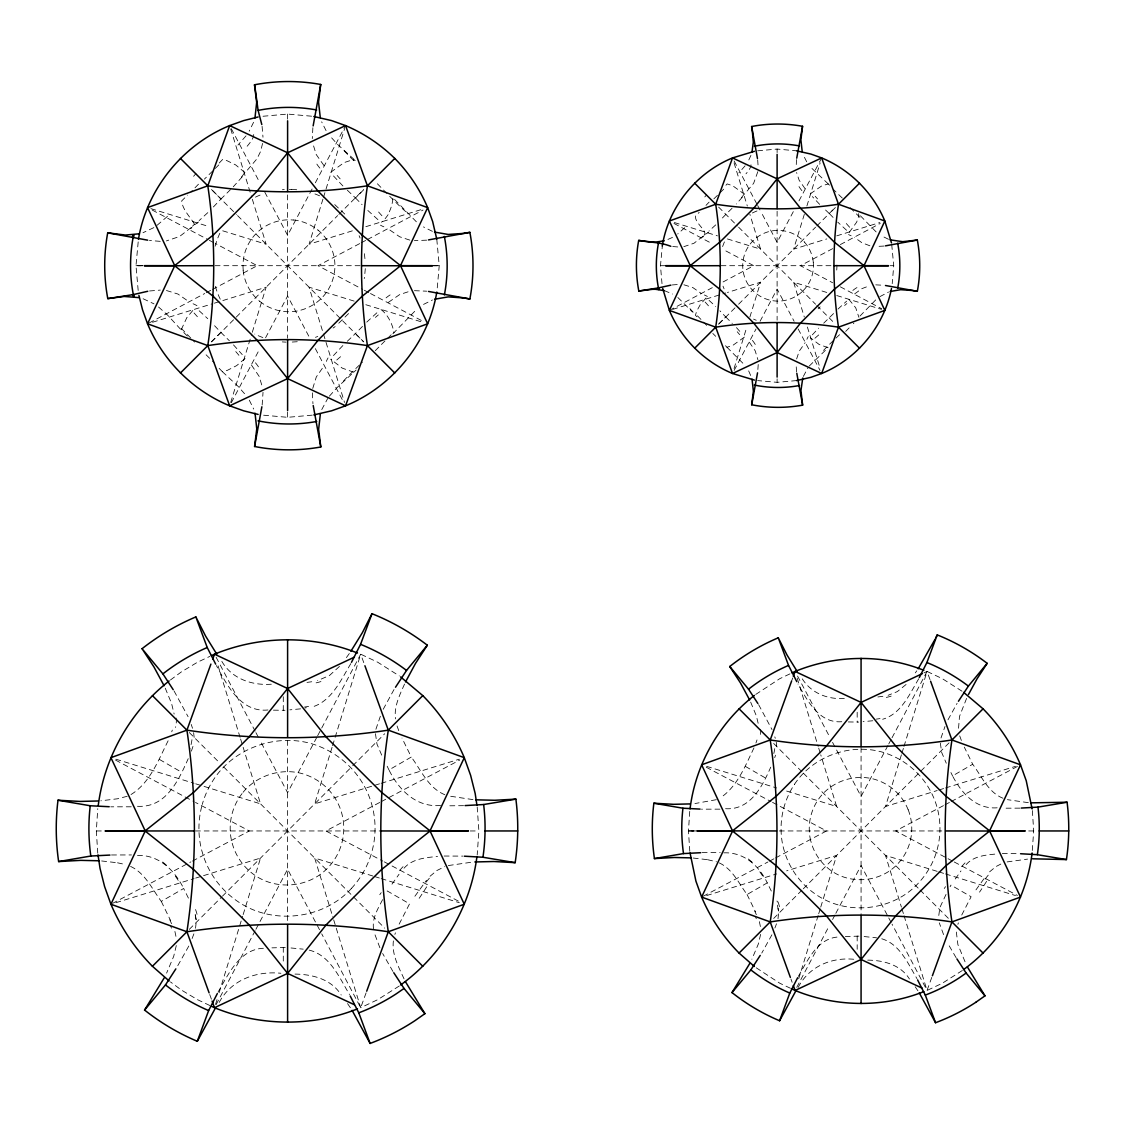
<?xml version="1.0" encoding="UTF-8"?>
<svg xmlns="http://www.w3.org/2000/svg" width="1125" height="1125" viewBox="0 0 1125 1125"><rect width="100%" height="100%" fill="white"/><g stroke="black" fill="none" stroke-linecap="round" stroke-linejoin="round"><path stroke-width="0.75" stroke-dasharray="5 3.75" d="M375.455 733.697L376.973 744.075L382.022 755.902M940.345 743.189L941.723 752.555L946.28 763.228M758.222 364.5L757.73 371.461M312.356 392.85L312.947 403.72M956.348 932.034L957.895 944.62L966.291 964.744M97.762 853.186L96.328 830.953L97.762 808.72M138.178 290.461L135.984 265.697L138.431 239.316M436.795 239.316L439.228 265.697L437.034 290.461M477.197 807.033L478.884 830.953L477.197 854.873M662.006 283.669L660.473 265.697L662.484 244.505M689.794 851.316L688.458 830.953L689.794 810.591M891.717 244.505L893.728 265.697L892.209 283.669M1032.356 810.591L1033.692 830.953L1032.103 852.989M365.302 268.622L364.627 276.075A78.019 78.019 0 0 1 364.247 278.55M393.384 940.922C391.641 954.605 398.784 967.205 404.198 979.214M312.877 127.716L312.286 138.6M796.542 159.553L796.092 167.92M176.302 945.562L173.7 956.348L166.598 973.111M760.627 934.383L758.292 944.114L751.866 959.245M262.167 404.986L263.025 392.33M262.575 143.438L260.536 151.566L257.062 158.681L245.123 172.758L235.659 164.911L226.406 160.411L222.694 159.398L218.18 164.123M757.842 171.661L753.609 183.375L744.427 194.203L732.712 185.752L727.172 183.923L725.484 185.723M312.75 388.434L316.322 376.903L324.07 365.836M375.905 729.281L381.22 713.7M195.553 928.28L196.284 921.277L194.906 912.923L196.214 919.716M777.994 918.788L778.669 912.473L777.417 904.936L778.598 911.053M796.627 358.931L799.186 351.239L805.148 342.731M941.006 737.986L944.986 726.469M187.312 336.009L181.406 330.159L181.884 328.331L186.834 317.63L195.075 307.8M192.966 746.395L191.405 751.12M230.695 402.469L251.761 333.97M252.281 332.297L266.147 287.184L221.048 301.106M322.945 199.111L309.066 244.223L352.491 230.808M323.452 197.438L344.531 128.925M215.536 1004.386L217.069 999.394M219.108 992.742L242.634 916.256M243.155 914.583L260.536 858.052L202.359 876.009M332.072 747.309L314.677 803.855L379.505 783.83M332.578 745.65L334.631 738.998M335.137 737.339L360.703 654.188L377.677 662.203L399.277 675.914M734.062 368.508L746.817 327.023M749.883 317.067L760.598 282.22L727.425 292.472M804.319 214.341L793.603 249.173L826.777 238.936M806.878 206.044L820.139 162.9M798.694 978.792L818.184 915.427M818.705 913.767L820.237 908.761M820.744 907.087L836.648 855.408L786.642 870.848M901.406 754.805L885.502 806.498L937.181 790.537M901.913 753.145L903.459 748.139M903.966 746.466L927.042 671.442L942.356 678.67L962.339 691.411M775.505 755.198L774.717 757.645M171.745 731.784L172.294 730.097M757.013 739.941L755.944 743.006M394.875 934.425L395.423 932.822M957.881 924.328L958.373 922.88M193.894 933.848L192.122 938.489M366.103 992.841L360.703 1007.705L321.722 933.863M791.55 681.23L792.731 677.967M776.503 923.808L774.9 927.998M931.781 977.4L927.042 990.464L892.027 924.131M253.575 122.287L249.202 131.175M750.923 155.377L748.589 160.467M321.75 409.598L327.684 398.489M803.362 376.383L807.933 367.847M753.975 747.9C745.341 765.605 737.466 786.445 720.408 797.808M168.117 740.798C158.372 760.078 149.808 783.548 130.219 795.009M137.475 806.302C166.008 807.905 178.369 780.694 188.227 758.672M725.583 808.706C750.502 810.253 762.216 786.473 770.723 767.18M404.536 684.07C399.698 695.011 393.862 706.556 395.466 718.889M966.586 698.4L959.498 716.4L958.416 729.816M383.217 709.284L394.003 689.555M188.803 946.041L176.723 967.556M771.905 934.805L761.78 953.058M399.15 924.145L409.556 903.839L387.211 890.944L386.269 892.744M947.981 719.831L957.094 703.35M961.734 915.061L971.114 896.737L950.948 885.094L950.119 886.711M218.025 992.18C228.614 973.927 240.131 948.009 265.106 948.248M798.286 976.444C807.75 960.427 817.538 937.589 839.32 936.928M918.731 678.769C909.577 693.998 901.223 713.953 882.647 719.269M350.845 663.609C340.805 680.02 331.678 701.55 311.512 707.189M312.089 188.972L287.606 235.336L263.123 188.972M315.352 182.784L345.558 125.592M231.3 402.722L259.861 348.623M265.57 337.795L287.606 296.058L309.642 337.795M316.842 737.269L287.606 792.647L259.988 740.348M317.658 735.722L320.906 729.577M321.722 728.03L360.703 654.188L364.908 665.747M216.127 1004.625L255.122 930.783M255.938 929.25L287.606 869.245L320.906 932.33M793.308 211.641L777.108 242.353L760.894 211.641M798.989 200.897L821.672 157.922M734.147 370.406L756.028 328.964M760.078 321.286L777.108 289.055L794.123 321.286M887.948 745.481L861.075 796.388L835.833 748.561M888.764 743.934L891.211 739.308M892.027 737.761L927.042 671.442L930.6 681.23M796.739 987.384L829.308 925.678M832.57 919.505L835.017 914.878M835.833 913.331L861.075 865.519L887.948 916.425M946.027 894.417L939.853 907.608L938.461 917.986M382.612 899.634C377.972 908.662 371.995 918.197 373.5 928.814M798.145 987.441C809.016 966.375 831.727 956.784 855.014 959.386M391.992 884.166L399.037 874.266M414.9 896.245L426.487 880.312M955.28 878.977L960.975 870.947M975.952 889.875L985.584 876.516M219.192 1002.445C231.145 979.875 256.092 970.791 280.898 973.266M349.327 653.527L346.106 657.998M915.328 672.877L916.777 670.837M794.531 784.237C814.233 754.256 855.633 741.178 888.989 754.383A80.395 80.395 0 0 1 906.441 763.777A79.65 79.65 0 0 1 934.284 799.102A79.636 79.636 0 0 1 918.619 882.872C893.812 910.336 848.939 915.919 817.959 895.823A79.692 79.692 0 0 1 795.994 875.011A80.761 80.761 0 0 1 784.87 852.933L783.492 848.166A78.075 78.075 0 0 1 781.692 838.814A79.987 79.987 0 0 1 794.545 784.252M246.023 135.844L237.966 145.027M745.116 165.811L738.914 172.884M242.255 176.794L233.255 186.806M742.219 197.311L736.312 203.977M329.386 396.169L337.542 387.127L356.105 370.041M809.241 366.061L828.098 347.681L819.155 344.489L810.253 337.655M333.45 355.57L342.872 345.544M812.362 334.828L818.55 328.163M348.553 313.566L336.136 325.8M339.469 666.422L329.484 675.506L317.559 680.625M392.892 333.773L416.447 309.53M860.006 316.055L876.206 299.405M382.388 221.316L381.502 222.244M194.442 224.227C191.109 217.828 182.489 210.066 181.687 200.911L187.552 195.117M725.878 214.369L720 220.514M194.105 224.564L192.487 226.237M705.994 205.369L709.116 202.106M906.075 684.492L897.342 691.608L888.117 695.292M213.384 206.958L221.006 198.97L210.375 188.311M849.319 232.27L856.659 222.159L858.98 215.241L858.277 213.581M362.475 326.419L356.358 332.648M833.555 313.566L823.008 323.859M703.927 235.35C708.778 231.652 693.9 222.75 695.63 215.859L699.202 212.344M351.38 888.497C323.859 918.9 274.177 925.116 239.822 902.841A88.312 88.312 0 0 1 215.494 879.764A89.494 89.494 0 0 1 203.161 855.309L201.642 850.036A86.513 86.513 0 0 1 199.645 839.672A88.369 88.369 0 0 1 202.247 804.473M404.03 868.219C412.369 858.656 425.827 857.602 437.555 856.462M966.136 864.591C973.673 855.956 985.809 855 996.398 853.973M347.288 341.297L356.175 332.831M167.498 216.338L156.136 226.111M684.703 227.728L677.742 233.958M230.498 189.605L221.302 198.689M211.5 341.887L337.627 215.62M338.878 214.383L363.712 189.506M719.086 323.775L737.395 305.452M738.619 304.228L815.583 227.18M816.806 225.956L835.116 207.633M189.281 929.377L221.231 897.398M222.455 896.175L351.534 766.955M352.758 765.731L384.708 733.753M773.662 918.464L802.069 890.016M803.306 888.792L949.725 742.205M211.373 341.789L220.837 332.339L213.286 324.366M347.344 190.223L355.486 197.958L363.783 189.675M718.453 324.225L725.738 316.955L719.93 310.837M835.397 207.534L829.322 213.595L823.064 207.647M430.045 876.248L436.908 870.511L444.755 866.644M989.606 871.833L995.808 866.658L1001.756 863.578M366.736 322.13L377.958 311.794M732.052 208.28L726.103 214.158M837.97 309.108L846.605 301.163M245.067 358.538L236.63 365.639L227.166 370.434L222.398 371.7L218.18 367.327M744.384 337.106L732.684 345.459L726.947 347.245L725.358 345.586M207.802 212.653L199.153 220.57M715.711 224.887L709.059 230.991M705.923 298.083L700.312 304.566L696.67 311.217L695.419 315.295L698.091 317.911M191.306 227.419L179.564 236.503L166.373 240.933M703.013 236.25L693.998 243.239L683.845 246.656M818.1 308.841L820.167 306.83M330.736 172.28L344.053 162.605L353.081 159.652L355.247 160.566M810.281 193.838L821.995 185.738L828.295 183.98L829.983 185.681M388.434 302.33L399.698 294.567L409.823 291.234M854.663 293.878L861.933 288.633L869.892 285.595M170.452 679.978L181.434 671.85L197.536 662.203L209.883 656.381M755.733 694.434L779.794 678.67L790.509 673.608M399.277 985.992L377.677 999.689L360.703 1007.705L332.578 916.256M962.339 970.495L942.356 983.236L927.042 990.464L903.966 915.427M333.127 328.036L335.152 326.588M381.009 309.544C387.619 314.409 392.681 324.07 393.933 332.775M848.953 299.419L855.717 307.772L858.881 317.292M879.877 296.648L888.525 292.064M153.858 227.616L143.016 232.706M423.534 304.411L432.45 299.981M130.57 866.405C145.28 873.225 152.086 889.073 161.283 901.392L183.656 888.483L188.522 898.341M440.592 805.472C416.433 807.68 398.897 790.088 388.969 769.936L411.3 757.055L402.005 738.056M719.353 862.945C732.628 869.105 738.773 883.392 747.07 894.516L767.264 882.872L771.666 891.759M997.158 807.806C975.98 809.423 961.481 793.125 952.552 775.884L972.703 764.255L964.308 747.127M149.105 322.988L204.722 293.527M206.269 292.711L210.895 290.25M212.442 289.434L257.245 265.697L215.536 243.605M359.677 243.605L317.967 265.697L362.77 289.434M361.223 242.789L365.864 240.328M367.411 239.512L423.028 210.052M669.375 310.402L712.322 287.648M723.066 281.953L753.75 265.697L723.066 249.455M832.669 248.639L800.452 265.697L832.669 282.769M840.347 244.575L880.228 223.453M112.472 903.431L190.884 861.891M192.417 861.089L249.3 830.953L195.497 802.448M379.73 802.448L325.912 830.953L382.795 861.089M381.262 801.633L459.675 760.092M703.181 896.273L767.925 861.975M769.472 861.159L774.098 858.712M775.631 857.897L826.509 830.953L778.725 805.641M943.439 805.641L895.641 830.953L946.519 857.897M944.972 804.825L949.598 802.364M951.145 801.548L1017.436 766.434M672.483 237.417L665.873 240.328M923.906 672.905L927.042 671.442M127.209 796.289L117.534 798.778L100.87 800.803M716.33 799.678L694.941 803.545M365.85 226.687L424.322 208.631M152.564 322.256L212.695 303.694M214.369 303.173L219.389 301.627M836.733 235.856L879.862 222.539M672.694 309.375L725.766 292.978M381.164 783.323L459.295 759.192M115.917 902.7L194.048 878.583M195.708 878.062L200.7 876.53M938.841 790.031L943.847 788.484M945.506 787.964L1015.523 766.35M706.641 895.556L776.644 873.928M448.327 865.547L472.106 862.144M1007.114 861.919L1027.575 859.106M263.011 116.255L287.606 114.075L312.202 116.255M757.645 150.82L777.108 149.062L796.556 150.82M312.202 415.153L287.606 417.319L263.011 415.153M796.556 380.587L777.108 382.331L757.645 380.587M311.752 681.75L306.998 682.397M882.858 696.305L877.078 697.064M149.541 290.981L160.298 290.095M672.272 284.948L677.784 284.484M426.67 240.159L414.366 240.666M884.067 246.052L875.728 246.502M273.445 710.156L284.962 710.311M848.292 721.941L858.684 722.081M300.586 708.848L289.87 709.847M872.789 720.759L863.114 721.659M297.253 341.719L289.772 342.197M111.502 854.972L131.484 854.944M702.155 852.623L720.183 852.609M414.408 290.672L426.698 291.192M131.245 806.794L110.77 806.822M463.57 805.669L447.117 805.823M719.972 809.156L701.494 809.184M1019.869 808.144L1003.064 808.2M285.272 947.503L271.955 947.855M858.966 936.141L845.339 936.52M444.108 856.041L462.811 856.111M1002.319 853.594L1019.18 853.65M875.756 284.85L884.095 285.3M142.72 265.711L135.984 265.697L142.72 265.697M432.506 265.711L439.228 265.697L432.506 265.697M660.473 265.697L665.719 265.697M893.728 265.697L890.283 265.697M96.328 830.953L103.303 830.967M470.166 830.967L478.884 830.953M688.458 830.953L696.923 830.939L688.458 830.953L695.447 830.953M1033.692 830.953L1026.703 830.953M135.984 265.697L143.016 265.697M215.072 265.697L360.155 265.697M433.955 265.697L439.228 265.697M720.928 265.697L833.273 265.697M195.413 830.953L379.8 830.953M779.33 830.953L942.82 830.953M160.214 241.355L149.456 240.469M271.322 684.211C251.747 685.659 231.455 678.67 221.484 660.769M844.327 698.442C827.227 699.722 810.084 692.677 801.408 677.377M677.728 246.952L672.202 246.488M267.961 709.987C240.905 712.702 227.264 685.477 216.366 665.522M841.767 721.716C819.028 723.502 807.539 700.692 797.977 684.014M282.291 341.902L286.031 342.141M291.741 189.309L297.956 189.844M693.253 858.037L707.273 859.655M101.644 860.962L117.183 862.748M1028.334 802.673L1007.409 799.664M472.95 799.608L448.58 795.966M864.155 936.562L876.586 937.814M291.023 947.981L303.23 949.148M867.741 960.131C883.561 960.286 900.605 964.73 909.45 979.003M295.003 974.095C312.525 974.278 331.411 979.2 341.212 995.006M723.797 852.848C743.611 851.906 759.08 865.575 767.264 882.872M137.489 855.394C158.766 854.705 174.713 870.216 183.656 888.483M683.902 284.794L692.705 287.494L701.156 293.358M166.458 290.517L177.905 294.033L188.887 301.655M707.597 859.697L716.47 861.806M117.534 862.805L125.817 864.633M353.897 372.277L342.267 368.128L330.708 359.255M409.795 240.103L399.642 236.77L388.364 229.008M309.192 950.119C330.159 955.266 339.413 977.723 349.523 994.584M869.85 245.77L861.891 242.733L854.606 237.473M881.761 938.77C899.887 944.156 908.016 963.675 916.945 978.623M664.383 290.644L672.581 294.033M674.353 222.539L717.469 235.856M727.425 238.936L760.598 249.173L749.883 214.341M826.777 292.472L793.603 282.22L804.319 317.067M836.733 295.538L881.522 309.375M150.905 208.631L209.362 226.687M222.722 230.808L266.147 244.223L252.281 199.111M354.164 301.106L309.066 287.184L322.945 332.297M365.85 304.72L422.648 322.256M706.641 766.35L776.644 787.964M786.642 791.058L836.648 806.498L820.744 754.805M937.181 871.355L885.502 855.408L901.406 907.087M938.841 871.875L943.847 873.422M945.506 873.928L1015.523 895.556M115.917 759.192L194.048 783.323M195.708 783.83L260.536 803.855L243.155 747.309M372.853 876.009L314.677 858.052L332.072 914.583M374.527 876.53L379.505 878.062M381.164 878.583L459.295 902.7M143.128 298.744L153.984 303.848M888.483 239.273L881.606 235.87M432.408 231.342L423.478 226.913M1002.966 798.244C988.073 792.225 981.703 776.334 972.703 764.255M444.839 794.714C428.33 788.048 421.284 770.414 411.3 757.055M790.509 988.298L779.794 983.236L755.733 967.472M209.883 1005.525L197.536 999.689L181.434 990.056L170.452 981.928M840.347 286.833L881.761 308.77M673.973 223.453L712.322 243.759M364.317 290.25L368.958 292.711M370.491 293.527L423.028 321.342M152.198 210.052L207.816 239.512M209.348 240.328L213.989 242.789M948.052 858.712L952.678 861.159M954.225 861.975L1017.436 895.458M706.261 767.25L771.005 801.548M772.552 802.364L777.178 804.825M384.342 861.891L459.675 901.8M115.537 760.092L193.95 801.633M745.495 766.462L765.689 778.12M159.539 759.502L181.913 772.411M334.73 204.595L347.414 216.562M677.841 297.492L692.48 311.991M158.569 307.027L167.386 314.887L181.406 330.159M846.562 230.259L837.745 222.131M377.916 219.628L367.833 210.445M709.087 300.403L715.683 306.464M199.195 310.809L207.759 318.684M748.392 858.98L753.145 863.072M162.745 862.017L168.005 866.545M876.15 231.933L860.231 215.62M416.377 221.808L393.131 197.958M828.295 183.98L810.619 167.175M354.164 159.469L337.5 144.352L329.288 135.253M726.947 347.245L745.2 365.555M222.398 371.7L238.163 386.452L246.136 395.508M819.647 204.356L812.348 196.608M342.914 185.963L333.436 175.894M725.794 317.011L732.319 323.452M220.837 332.339L229.388 340.777M718.608 207.084L737.395 225.956M738.619 227.18L815.583 304.228M816.806 305.452L835.298 324.014M773.662 743.442L802.069 771.877M803.306 773.114L918.844 888.792M920.081 890.016L949.725 919.702M211.5 189.506L236.348 214.383M237.586 215.62L363.712 341.887L355.387 333.619M189.281 732.516L218.77 762.033M223.678 766.955L384.708 928.153M829.575 213.848L834.384 218.742M355.486 197.958L362.067 204.652M233.48 344.883L242.255 354.6M736.453 327.628L742.219 334.083M805.078 188.691L799.13 180.197L796.57 172.505M323.986 165.586L316.238 154.547L312.68 143.002M749.32 342.183L755.184 350.789L757.898 359.705M251.494 365.119L259.116 376.313L262.645 387.914M915.173 986.752L917.93 990.802M347.541 1003.584L350.606 1008.084M759.825 871.805L763.411 877.148M175.416 876.22L179.395 882.141M758.616 704.63L772.017 729.605M174.066 690.975L188.086 716.709M956.123 957.727L947.7 943.256M392.934 971.437L382.641 953.508M806.695 161.803L803.292 155.039M326.067 130.641L321.652 121.838M249.314 400.177L253.688 409.05M734.147 160.988L756.844 203.977M757.645 205.509L760.078 210.108M798.173 328.964L820.055 370.406M797.555 676.069L829.308 736.228M832.57 742.387L835.017 747.028M888.764 917.958L891.211 922.584M231.3 128.686L259.861 182.784M315.352 348.623L343.927 402.722M216.127 657.267L255.122 731.109M255.938 732.656L259.186 738.802M748.659 370.898L751.57 377.592M950.92 772.552L952.552 775.884M387.169 766.237L388.969 769.936M747.07 894.516L755.452 911.784M161.283 901.392L170.564 920.531M750.67 702.127L756.352 715.866L758.672 725.442M165.262 688.205L171.562 703.42L174.136 714.038M379.884 947.742L374.245 932.752M943.566 934.594L939.262 922.823M961.369 740.447L959.709 735.862M398.742 730.659L396.914 725.583M191.208 724.416L192.53 728.283M790.959 979.045L792.141 982.308M209.714 994.5L211.514 999.45M774.802 736.847L775.28 738.309M807.384 327.023L820.139 368.508M734.062 162.9L747.323 206.044M901.913 908.761L903.459 913.767M797.161 678.108L818.184 746.466M818.705 748.139L820.237 753.145M323.452 333.97L344.531 402.469M230.695 128.925L251.761 197.438M218.081 665.831L240.075 737.339M240.595 738.998L242.634 745.65M759.375 921.656L760.584 927.45M174.909 931.458L176.259 937.884M776.264 742.233L776.742 746.522M193.627 732.642L194.147 737.395M262.083 126.338L262.983 137.208M364.373 253.688L365.217 261.141M796.598 371.869L796.106 364.908M757.673 159.877L758.166 166.866M861.075 747.45L861.075 914.442M857.18 712.252L857.18 722.236M857.18 935.972L857.18 949.275M777.108 149.062L777.108 152.578M777.108 211.261L777.108 320.147M777.108 378.83L777.108 382.331M287.606 114.075L287.606 119.348M287.606 194.92L287.606 338.245M287.606 412.059L287.606 417.319M287.606 740.503L287.606 923.147M283.289 696.727L283.289 710.48M283.289 947.32L283.289 962.803M399.741 870.398A41.47 10.617 -65 0 1 405.07 864.788M381.22 892.659A58.598 1.659 -54.5 0 1 379.772 894.712M195.553 909.562A40.078 10.842 52.7 0 1 197.227 915.202M191.939 739.688A65.011 17.986 -53.8 0 1 189.759 749.152M306.352 707.766A41.948 7.228 0.2 0 1 305.072 707.948M308.587 706.416A41.428 9.014 2.6 0 1 304.495 707.02M426.698 886.809A72.562 10.969 -52.8 0 1 418.852 898.777M426.15 882.127A50.287 12.248 -63.7 0 1 429.595 877.978M320.934 681.539A50.414 13.823 5.9 0 1 315.352 683.016M176.119 718.031A68.78 21.755 -49.9 0 1 175.556 727.453M169.791 919.8A51.173 8.986 58.8 0 1 171.548 923.709M170.662 926.156A49.092 10.758 56.7 0 1 171.478 928.167M351.366 888.483A88.256 88.256 0 0 0 368.789 795.642A88.27 88.27 0 0 0 337.866 756.534A89.086 89.086 0 0 0 318.544 746.1C281.573 731.475 235.702 745.973 213.863 779.189A89.086 89.086 0 0 0 202.233 804.473M961.72 866.644A37.561 9.619 -65 0 1 967.331 860.836M945.562 886.641A52.875 1.491 -54.5 0 1 944.255 888.497M778.008 901.898A36.169 9.787 52.7 0 1 779.513 906.975M776.981 900.998A38.306 6.82 58.2 0 1 777.389 901.997M774.731 748.617A57.389 15.792 -53.9 0 1 772.552 757.716M880.003 718.566A37.392 8.142 2.6 0 1 876.319 719.114M908.184 809.747A51.356 51.356 0 0 1 895.57 866.025C879.188 881.761 851.934 884.236 832.908 871.861A51.652 51.652 0 0 1 810.816 841.036M908.17 809.761A51.511 51.511 0 0 0 879.033 780.848C857.588 772.2 830.841 780.595 818.072 799.847A51.384 51.384 0 0 0 810.773 841.05M986.597 881.353A65.489 9.9 -52.8 0 1 979.523 892.153M985.134 879.103A45.408 10.448 -62.9 0 1 988.945 874.336M891.155 696.122A45.492 12.473 5.9 0 1 886.106 697.458M760.528 729.436A62.058 19.631 -49.9 0 1 759.952 737.55M754.748 911.137A46.181 8.1 58.8 0 1 756.338 914.667M755.536 916.875A44.297 9.703 56.7 0 1 756.281 918.689M752.386 340.383A54 12.445 30.6 0 1 755.677 345.262M737.227 331.762A45.366 9.436 38.5 0 1 739.645 334.631M704.377 295.003A45.577 12.445 58 0 1 707.372 296.48M705.15 302.077A53.775 8.17 54.8 0 1 709.242 306.745M703.491 236.377A53.831 10.42 -57.4 0 1 702.562 237.262M708.609 232.102A45.998 12.094 -57.2 0 1 705.516 234.197M801.858 291.938A35.775 35.775 0 0 1 781.552 300.938A35.381 35.381 0 0 1 744.23 255.488A35.381 35.381 0 0 1 800.536 238.402A33.933 33.933 0 0 1 804.333 241.959M813.248 262.294A35.156 35.156 0 0 1 801.83 291.909M804.319 241.973A35.761 35.761 0 0 1 813.305 262.28M743.808 194.498A46.153 11.405 -35.1 0 1 741.53 197.606M801.9 190.631A54.506 12.727 29.2 0 1 798.525 185.667M817.523 198.886A45.141 9.394 37.3 0 1 815.217 196.27M851.133 235.758A45.295 12.206 57.1 0 1 848.545 234.534M849.642 227.264A54.352 7.538 53.6 0 1 845.283 222.328M852.848 290.433A54.548 12.544 -59.8 0 1 857.967 287.086M844.65 305.494A44.423 9.45 -52.4 0 1 846.886 303.567M806.906 339.314A45.309 12.333 -31.8 0 1 808.214 336.656M814.936 338.231A54.337 7.847 -35.3 0 1 819.858 333.984M689.977 308.658A52.72 2.348 49.9 0 1 693.169 312.202M697.458 315.844A33.286 1.378 46.9 0 1 706.683 325.364M712.8 333.45A34.734 0.731 44.6 0 1 715.697 336.319M823.5 350.423A33.975 1.828 -42.7 0 1 841.233 333.155M845.691 331.383A36.042 0.984 -45.4 0 1 849.136 327.895M853.341 323.705A36.042 0.984 -45.4 0 1 853.903 323.128M859.978 217.35A34.144 2.067 46.6 0 1 847.786 205.2M842.316 198.098A34.819 1.069 43.7 0 1 833.273 189.337M750.994 164.784A58.12 9.984 -34.7 0 1 745.988 173.798M723.67 189.183A33.525 1.828 -43.8 0 1 713.377 199.294M706.627 194.822A58.388 0.984 -48.8 0 1 704.784 196.917M722.616 246.572A58.598 58.598 0 0 1 725.372 239.92M752.386 212.963A58.598 58.598 0 0 1 757.687 210.698M724.092 288.844A60.131 60.131 0 0 1 723.009 286.158M756.239 320.259A59.934 59.934 0 0 1 753.595 319.12M836.916 265.064A56.32 56.32 0 0 1 836.677 270.816M255.473 362.798A70.2 16.186 30.6 0 1 259.748 369.141M235.772 351.591A58.978 12.277 38.5 0 1 238.922 355.317M193.078 303.792A59.245 16.172 58 0 1 196.959 305.705M194.062 312.989A69.919 10.631 54.8 0 1 199.392 319.05M191.911 227.588A69.975 13.542 -57.4 0 1 190.716 228.741M198.562 222.019A59.794 15.722 -57.2 0 1 194.541 224.733M243.225 270.211A45.844 45.844 0 0 1 293.386 220.05M243.112 270.225A46.842 46.842 0 0 0 253.35 294.933A44.198 44.198 0 0 0 259.706 301.303M259.72 301.289A46.688 46.688 0 0 0 284.4 311.527A44.128 44.128 0 0 0 293.4 311.541A46.772 46.772 0 0 0 318.094 301.289A44.142 44.142 0 0 0 324.478 294.947A46.659 46.659 0 0 0 334.688 270.253A44.17 44.17 0 0 0 334.702 261.253A46.744 46.744 0 0 0 324.464 236.559A44.114 44.114 0 0 0 318.108 230.175M293.386 219.952A46.884 46.884 0 0 1 318.094 230.189M244.336 173.138A59.991 14.822 -35.1 0 1 241.369 177.173M319.852 168.103A70.847 16.552 29.2 0 1 315.464 161.662M340.158 178.833A58.683 12.22 37.3 0 1 337.148 175.444M383.85 226.786A58.88 15.862 57.1 0 1 380.489 225.183M381.923 215.733A70.664 9.787 53.6 0 1 376.242 209.32M386.086 297.858A70.917 16.312 -59.8 0 1 392.737 293.498M375.412 317.419A57.755 12.291 -52.4 0 1 378.323 314.93M326.348 361.406A58.908 16.031 -31.8 0 1 328.05 357.933M336.783 359.986A70.636 10.209 -35.3 0 1 343.181 354.473M181.209 328.317A43.087 1.336 46.8 0 1 194.611 342.084M206.1 354.797A44.339 0.942 44.6 0 1 214.594 363.234M343.505 381.009A43.706 1.448 -43.1 0 1 362.503 362.095M375.272 350.705A45.169 1.238 -45.4 0 1 391.345 334.631M392.906 198.591A64.322 48.727 36.8 0 1 387.886 214.58M405.998 211.697A43.636 1.294 46 0 1 375.272 181.575M353.756 160.692A44.55 1.378 43.7 0 1 341.761 148.12M253.673 134.508A75.558 12.98 -34.7 0 1 247.148 146.236M218.798 164.897A43.158 1.505 -44.1 0 1 204.37 179.128M198.478 184.191A44.058 0.745 -46.2 0 1 190.744 192.206M195.989 173.545A75.895 1.28 -48.8 0 1 193.598 176.287M215.142 246.206A76.191 76.191 0 0 1 221.203 230.512M255.488 197.128A76.191 76.191 0 0 1 262.378 194.189M282.403 189.731A76.191 76.191 0 0 1 284.259 189.591M289.238 189.464A76.191 76.191 0 0 1 291.727 189.52M220.247 299.194A78.3 78.3 0 0 1 215.002 285.131M262.828 337.528A78.047 78.047 0 0 1 254.784 334.069M317.784 336.431A78.384 78.384 0 0 1 315.45 337.345M359.114 235.716A78.328 78.328 0 0 1 360.07 238.036M314.958 193.95A78.412 78.412 0 0 1 319.613 195.82M388.097 214.678A87.23 66.614 18.4 0 1 382.697 221.513M242.058 793.575L239.948 796.486A56.939 56.939 0 0 0 231.877 842.147L232.875 845.536A57.262 57.262 0 0 0 256.387 876.305C277.509 889.987 307.645 887.245 325.842 869.822A56.911 56.911 0 0 0 339.806 807.469A57.08 57.08 0 0 0 307.519 775.434C284.864 766.322 256.88 774.267 242.058 793.575"/><path stroke-width="1.5" d="M209.109 992.841L186.919 931.753C196.889 864.998 196.889 796.894 186.919 730.153L210.909 664.102M258.117 414.422L243.675 410.822L229.669 405.816L207.802 345.6C215.691 292.697 215.691 238.711 207.802 185.808L229.669 125.592L243.675 120.586L258.117 116.972M313.833 116.494L331.537 120.586L345.558 125.592L367.425 185.808C359.522 238.711 359.522 292.697 367.425 345.6L345.558 405.816L331.537 410.822L313.833 414.914M364.908 665.747L388.294 730.153C378.323 796.894 378.323 864.998 388.294 931.753L366.708 991.195M754.411 380.109L732.53 373.486L715.711 327.164C721.786 286.467 721.786 244.941 715.711 204.244L732.53 157.922L754.411 151.298M790.369 977.4L770.217 921.909C779.203 861.68 779.203 800.227 770.217 739.983L791.55 681.23M796.556 150.82L810.9 154.069L821.672 157.922L838.491 204.244C832.416 244.941 832.416 286.467 838.491 327.164L821.672 373.486L810.9 377.325L796.556 380.587M930.6 681.23L951.933 739.983C942.947 800.227 942.947 861.68 951.933 921.909L932.386 975.769M147.67 240.173L107.705 232.833A180.014 180.014 0 0 0 107.789 298.631L132.497 294.708L133.763 296.592L133.833 294.469L147.755 291.277M670.894 285.145L658.814 287.831L658.758 289.462L657.788 288.014L638.803 291.023A138.473 138.473 0 0 1 638.691 240.413M261.872 406.786L254.587 446.498A179.409 179.409 0 0 0 320.794 446.991L313.214 405.534M757.533 372.839L751.697 404.775A138.009 138.009 0 0 0 802.631 405.155L796.795 373.261M796.739 158.161L802.561 126.295A138.375 138.375 0 0 0 751.613 126.506L757.477 158.498M138.431 239.316C146.784 189.07 182.602 144.858 229.669 125.592L287.606 152.789L318.319 191.447L361.828 234.914L400.542 265.641L432.506 265.697M98.269 805.345C104.428 756.773 130.584 711.169 169.088 680.991M436.795 292.092C428.442 342.323 392.625 386.55 345.558 405.816L287.606 378.605L256.894 339.961L213.384 296.494L174.67 265.767L144.394 265.711M476.944 856.561C470.475 907.355 442.195 955.027 400.641 984.966M662.245 246.122C668.419 207.183 696.108 172.828 732.53 157.922L777.108 178.847L800.733 208.575L834.202 242.016L863.972 265.655L888.483 265.697M690.047 808.903C695.433 764.592 719.184 722.883 754.369 695.433M1032.103 852.989C1026.492 898.973 1001.18 942.244 963.703 969.483M313.144 125.902L320.709 84.473L318.544 102.08L320.287 117.661M254.587 446.498L256.767 428.85L255.038 413.227M802.561 126.295L800.887 139.838L802.238 151.833M751.697 404.775L753.384 391.205L752.048 379.181M254.939 118.097L256.669 102.459L254.489 84.797A179.887 179.887 0 0 1 320.709 84.459M751.964 152.156L753.314 142.256L752.259 130.261M891.478 288.52C884.138 326.123 857.137 358.973 821.672 373.486L777.108 352.547L753.483 322.819L720 289.392L690.23 265.753L665.719 265.711M320.386 413.761L318.628 429.356L320.794 446.948M802.786 378.014L800.944 390.53L802.631 405.112M217.322 993.586L208.645 1010.559L197.297 1041.286A227.306 227.306 0 0 1 144.577 1010.053L164.208 977.892M797.653 977.723L789.806 993.037L779.583 1020.755A205.13 205.13 0 0 1 731.995 992.573L749.714 963.563M351.492 662.316L360.562 644.33L371.995 613.702A233.409 233.409 0 0 1 427.317 645.216L415.505 663.398L405.562 681.891M919.336 677.545L926.902 662.541L937.238 634.894A210.642 210.642 0 0 1 987.159 663.328L976.978 678.938L968.484 694.477M212.709 659.152L214.509 654.188C259.734 635.597 312.033 634.88 357.497 653.048M793.322 676.336L795.108 671.442C835.819 654.694 882.9 653.991 923.85 670.303M436.795 239.316L432.675 221.611L427.655 207.605L367.425 185.808C314.578 193.795 260.634 193.795 207.802 185.808L147.558 207.605L174.755 265.697L147.558 323.803C162.816 360.534 192.909 390.6 229.669 405.816L287.606 378.605L318.319 339.961L361.828 296.494L400.542 265.767L432.506 265.711M891.478 242.887L884.827 221.006L838.491 204.244C797.85 210.389 756.352 210.389 715.711 204.244L669.375 221.006L690.286 265.697L669.375 310.402C681.103 338.653 704.264 361.786 732.53 373.486L777.108 352.547L800.733 322.819L834.202 289.392L863.972 265.753L888.483 265.711M371.995 613.702L362.391 632.63L350.902 651.234M936.028 637.397L937.238 634.894M197.297 1041.286L215.297 1008.253M779.583 1020.755L795.825 990.956M935.241 639.028L918.197 668.77M144.548 1010.081L165.459 984.952L175.852 968.878M427.317 645.216L406.533 670.43L395.508 687.234M987.159 663.328L968.386 686.095L958.444 701.255M760.219 955.42L750.839 969.919L731.967 992.602M132.427 236.742L133.636 234.928L133.72 236.981M664.298 240.792L655.566 242.1A433.378 145.983 -78.5 0 1 652.359 242.1L638.719 240.427C652.008 242.817 658.898 241.833 670.823 246.291M180.45 372.98L207.802 345.6C260.634 337.613 314.578 337.613 367.425 345.6L427.655 323.803L400.542 265.767L361.856 265.697M367.425 185.808L394.763 158.428C380.602 144.492 363.853 133.327 345.558 125.592L287.606 152.789L256.894 191.447L213.384 234.914L174.67 265.641L144.394 265.683M694.673 348.216L715.711 327.164C756.352 321.019 797.85 321.019 838.491 327.164L884.827 310.402L863.972 265.753L884.827 221.006C873.098 192.755 849.938 169.622 821.672 157.922L777.108 178.847L753.483 208.575L720 242.016L690.23 265.655L665.719 265.697M838.491 204.244L859.528 183.178M169.088 980.916L152.423 966.277L186.919 931.753C253.589 921.67 321.637 921.67 388.294 931.753L464.288 904.247L430.073 831.023L381.262 830.953M152.423 966.277C134.831 948.431 120.713 927.323 110.925 904.247L145.238 830.953L110.925 757.659L186.919 730.153C253.589 740.236 321.637 740.236 388.294 730.153L422.789 695.616L400.641 676.927M754.369 966.459L739.083 953.072L770.217 921.909C830.377 912.811 891.773 912.811 951.933 921.909L1020.516 897.089L989.648 831.023L945.605 830.953M776.559 830.953L732.502 830.883L701.634 764.803L770.217 739.983C830.377 749.081 891.773 749.081 951.933 739.983L983.067 708.82L963.703 692.409M174.67 265.767L213.37 265.697M400.458 265.697L427.655 207.605C419.906 189.309 408.712 172.575 394.763 158.428M690.23 265.753L719.986 265.697M429.975 830.953L464.288 757.659C454.5 734.583 440.381 713.461 422.789 695.616M732.6 830.953L701.634 897.089C710.466 917.916 723.206 936.97 739.083 953.072M989.55 830.953L1020.516 764.803C1011.684 743.977 998.944 724.936 983.067 708.82M354.347 1004.723L287.606 973.392L248.864 924.637L193.964 869.794L145.139 831.023L105.047 830.967L145.139 830.869L193.964 792.098L248.864 737.269L287.606 688.514L354.347 657.169M405.422 981.647L424.913 1013.667L414.858 1020.727A224.367 224.367 0 0 1 370.125 1043.423L352.097 1010.363M967.387 966.952L984.98 995.85L975.909 1002.22M393.778 972.717L404.03 988.439L396.45 993.698A192.473 192.473 0 0 1 358.791 1012.823L370.139 1043.466M956.897 958.894L966.136 973.069L959.302 977.822A173.686 173.686 0 0 1 925.312 995.077L935.55 1022.723A202.486 202.486 0 0 0 975.923 1002.234M261.788 124.538L258.117 110.447L255.305 89.62M211.416 655.65L214.509 654.188L287.606 688.514L326.348 737.269L381.248 792.098L430.073 830.869L468.422 830.939L430.073 831.023L381.248 869.794L326.348 924.637L287.606 973.392L214.509 1007.705L211.416 1006.256M792.042 672.877L795.108 671.442L861.075 702.408L896.034 746.409L945.577 795.895L989.648 830.883L1025.227 830.939L989.648 831.023L945.577 866.011L896.034 915.497L861.075 959.484L795.108 990.464L792.042 989.016M922.331 673.65L861.075 702.408L826.116 746.409L776.573 795.895L732.502 830.883L696.923 830.939L732.502 831.023L776.573 866.011L826.116 915.497L861.075 959.484L922.331 988.256M357.497 1008.858C312.033 1027.027 259.734 1026.309 214.509 1007.705L212.105 1001.109M923.85 991.603C882.9 1007.902 835.819 1007.198 795.108 990.464L793.322 985.57M434.573 299.236L448.214 296.887L464.555 298.012M890.156 291.502L900.647 289.688L913.205 290.559M465.033 298.153L469.87 298.983A179.578 179.578 0 0 0 469.87 232.341L428.47 239.906M917.339 291.305A138.136 138.136 0 0 0 917.311 240.033L885.459 245.855M138.952 233.831L125.423 235.055L107.705 232.833M107.831 298.617L124.158 296.452L139.064 297.633M638.803 291.023L652.43 289.322A433.125 145.842 78.3 0 1 655.636 289.308L664.383 290.644M917.269 240.047L902.742 241.692L890.114 239.85M109.927 855.07L90.83 856.027L58.627 861.567A231.173 231.173 0 0 1 57.994 800.227L79.931 801.436L98.198 800.986M700.72 852.708L683.494 853.58L654.427 858.586A208.617 208.617 0 0 1 653.864 803.222L673.664 804.319L690.145 803.911M132.497 294.708L133.833 294.469M657.788 288.014L658.814 287.831M465.075 805.584L483.638 804.53L515.883 799.13A229.359 229.359 0 0 1 517.725 830.953A232.242 232.242 0 0 1 515.166 862.664L493.903 861.511L474.877 861.961M1021.233 808.059L1037.981 807.117L1067.077 802.238A206.986 206.986 0 0 1 1068.736 830.953A209.587 209.587 0 0 1 1066.43 859.57L1032.581 858.797M469.828 232.355L464.991 233.184M464.512 233.325L448.172 234.45L434.531 232.087M515.883 799.13L494.733 800.269L475.72 799.805M58.627 861.567L80.705 860.358L98.986 860.78M1067.077 802.238L1030.837 802.842M654.427 858.586L674.353 857.489L690.848 857.869M834.216 265.697L863.916 265.697M145.238 830.953L193.95 830.953M515.166 862.664L482.948 857.25A199.364 199.364 0 0 0 485.044 830.953L517.725 830.953M1066.43 859.57L1037.362 854.691A179.916 179.916 0 0 0 1039.261 830.953L1068.736 830.953M57.98 800.227L90.211 805.753L109.209 806.723M653.85 803.222L682.945 808.214L700.087 809.086M1037.362 854.691L1020.558 853.734M482.948 857.25L464.33 856.195M885.487 285.497L917.297 291.305L913.584 290.672M428.498 291.445L469.87 298.983M657.731 243.422L658.73 243.605M715.711 327.164L669.375 310.402L662.723 288.52M207.802 345.6L147.558 323.803L142.537 309.797L138.909 295.369M951.933 739.983L1020.516 764.803L1026.239 780.75L1032.103 808.903M388.294 730.153L464.288 757.659L470.616 775.322L475.186 793.533L476.944 805.345M770.217 921.909L701.634 897.089L695.925 881.156L690.047 852.989M186.919 931.753L110.925 904.247L104.597 886.57L100.027 868.373L98.016 854.873M258.511 421.186L258.033 420.834A154.35 154.35 0 0 0 316.744 421.467M694.673 183.178L715.711 204.244M838.491 327.164L859.528 348.216M739.083 708.82L770.217 739.983M951.933 921.909L983.067 953.072M180.45 158.428L207.802 185.808M367.425 345.6L394.763 372.98M152.423 695.616L186.919 730.153M388.294 931.753L422.789 966.277M757.842 703.462L748.561 689.217L729.745 666.506A211.992 211.992 0 0 1 778.275 637.805M966.136 973.069L984.98 995.85M173.208 689.681L162.928 673.903L142.073 648.731L153.928 666.9L164.095 685.744M404.03 988.439L424.913 1013.667M729.745 666.506L740.447 682.903L749.616 699.905M797.175 671.442L787.05 655.073L778.261 637.762L788.527 665.381L796.781 681.666M216.802 654.202L205.58 636.061L195.834 616.88L207.211 647.48L215.677 664.144M919.266 992.869L935.55 1022.723M925.312 995.105L917.578 979.889M358.791 1012.852L350.212 995.991M751.627 126.548L752.217 129.642M254.489 84.797L255.248 88.819M658.659 242.03L658.673 242.128A119.278 119.278 0 0 0 658.73 289.477M861.075 658.336L861.075 746.423M861.075 915.469L861.075 1003.57M777.108 154.322L777.108 208.589M777.108 322.819L777.108 377.086M287.606 120.811L287.606 191.461M287.606 339.947L287.606 410.597M287.606 639.675L287.606 737.283M287.606 924.609L287.606 1022.231M208.631 1010.587A195.159 195.159 0 0 1 165.473 984.923M90.816 856.041A198.408 198.408 0 0 1 90.225 805.767M162.9 673.875A201.459 201.459 0 0 1 207.225 647.508M360.548 644.33A200.433 200.433 0 0 1 406.519 670.43M483.638 804.53A196.903 196.903 0 0 1 485.044 830.953M142.059 648.703A234.914 234.914 0 0 1 195.848 616.922M789.806 993.066A176.119 176.119 0 0 1 750.853 969.905M683.494 853.594A179.058 179.058 0 0 1 682.945 808.214M748.533 689.203A181.8 181.8 0 0 1 788.541 665.409M926.902 662.541A180.872 180.872 0 0 1 968.386 686.095M1037.981 807.117A177.694 177.694 0 0 1 1039.247 830.953M799.509 385.523A118.73 118.73 0 0 1 754.327 385.059M754.411 146.236A119.011 119.011 0 0 1 799.453 145.927M897.666 243.169A118.814 118.814 0 0 1 897.694 288.183M133.72 296.606A155.067 155.067 0 0 1 133.594 234.914M258.103 110.405A154.716 154.716 0 0 1 316.673 109.983M444.347 236.419A154.448 154.448 0 0 1 444.375 294.933"/></g></svg>
